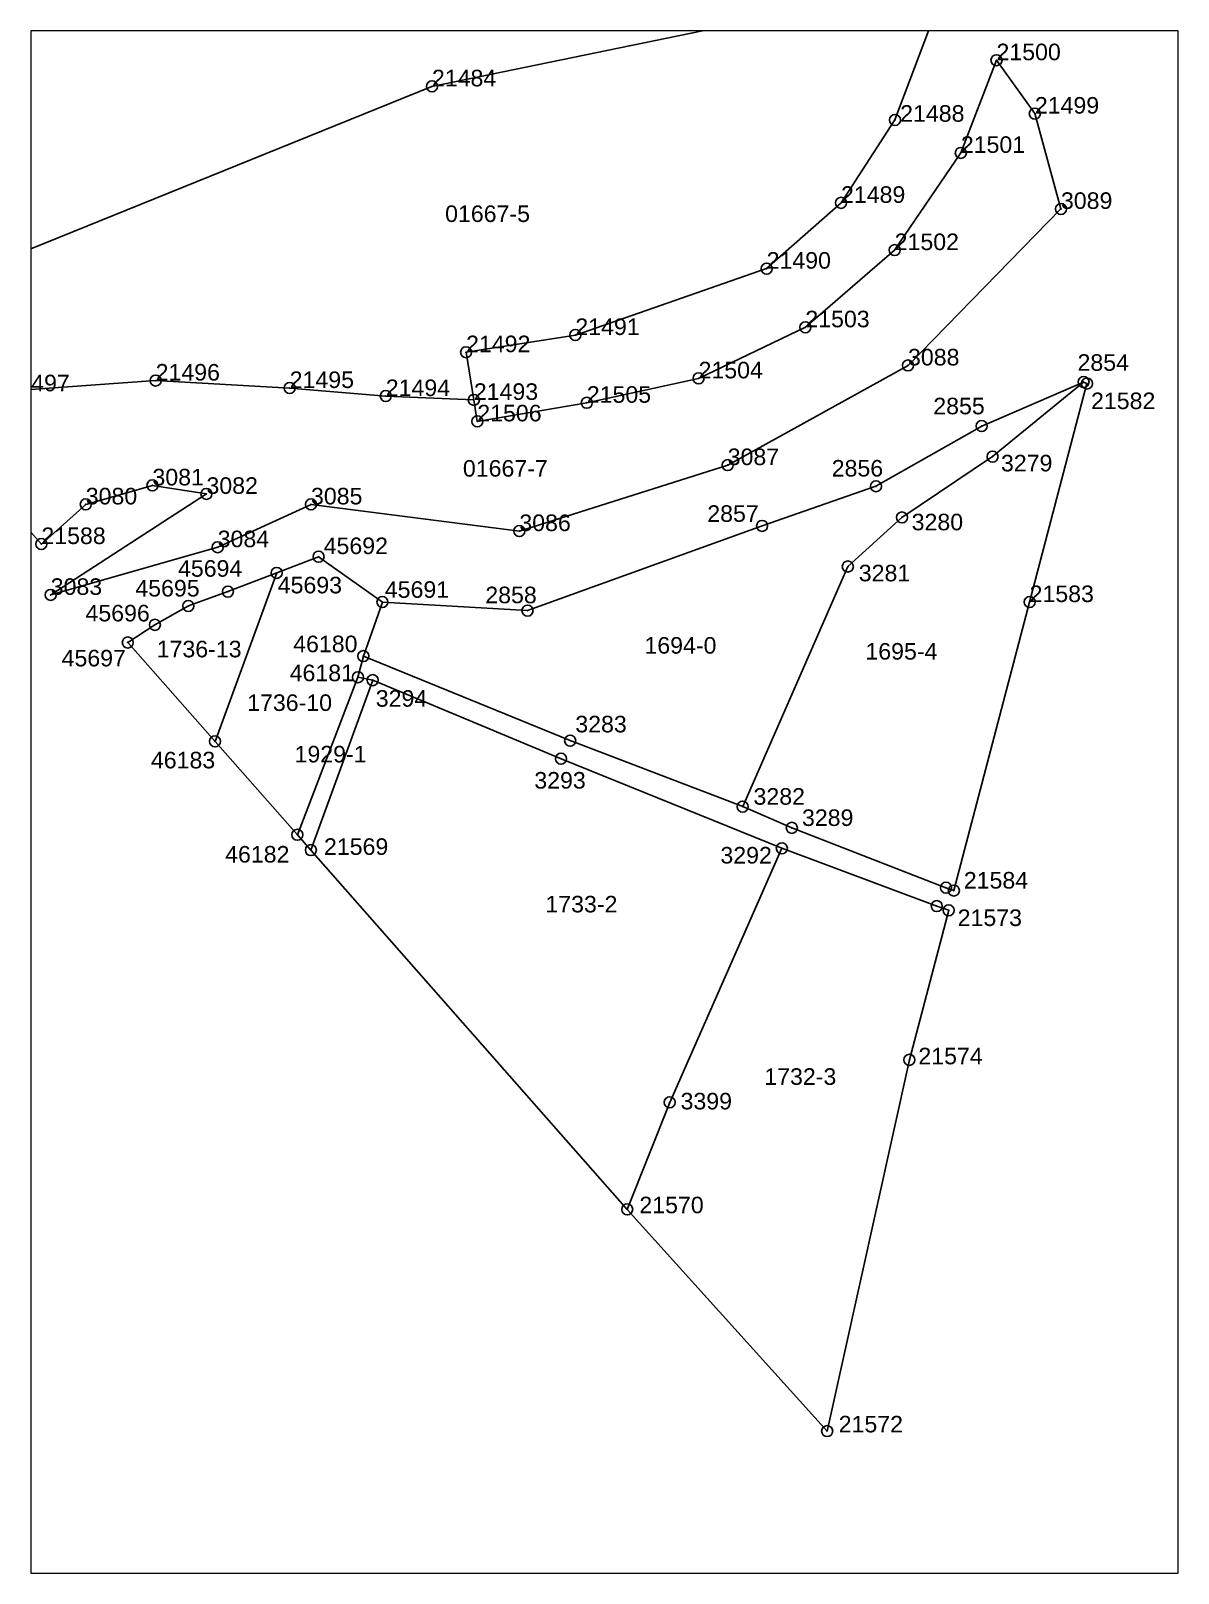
# Paper-space layout 'Layout1' of a CAD drawing. Header units: metres. Extents: x 0.1 to 7.8, y 0.2 to 10.6.
# The model-space entities are those that its viewports show. They can reach past a viewport. Long polylines and large blocks are cut down to what shows.
import ezdxf

# ---------------------------------------------------------------- set-up
doc = ezdxf.new("R2010")
doc.units = ezdxf.units.M
doc.header["$MEASUREMENT"] = 0
doc.header["$PDMODE"] = 32
doc.header["$PDSIZE"] = 2
doc.layers.get('0').update_dxf_attribs({"linetype": 'CONTINUOUS'})
for name, color, linetype in [('Nr e Pikave Gjeodezike te Parceles Baze', 7, 'CONTINUOUS'), ('Nr Parceles Baze', 7, 'CONTINUOUS'), ('Parcela Baze', 7, 'CONTINUOUS'), ('Pikat', 7, 'CONTINUOUS')]:
    doc.layers.add(name, color=color, linetype=linetype)
doc.styles.get("Standard").update_dxf_attribs({"font": 'arial.ttf', "width": 40, "oblique": 50})

msp = doc.modelspace()

# ---------------------------------------------------------------- linework, layer by layer
at = {"linetype": 'Continuous'}
msp.add_point((7509501.19, 4726773.58), dxfattribs=at)
at = {"layer": 'Parcela Baze'}
for points in [[(7509334.68, 4726961.66), (7509323.63, 4726974.22), (7509429.58, 4727017.15), (7509521.7, 4727036.04), (7509522.16, 4727035.4), (7509520.14, 4727028.83), (7509513.47, 4727011.06), (7509503.7, 4726996.05), (7509490.22, 4726984.13), (7509455.57, 4726972.11), (7509435.77, 4726969), (7509437.17, 4726960.36), (7509421.22, 4726961.05), (7509403.81, 4726962.51), (7509379.52, 4726963.86), (7509352.31, 4726961.92), (7509335.05, 4726961.62), (7509334.68, 4726961.66)], [(7509358.82, 4726934.25), (7509334.68, 4726961.66)], [(7509352.31, 4726961.92), (7509379.52, 4726963.86), (7509403.81, 4726962.51), (7509421.22, 4726961.05), (7509437.17, 4726960.36), (7509437.8, 4726956.47), (7509457.64, 4726959.84), (7509477.89, 4726964.26), (7509497.24, 4726973.51), (7509513.42, 4726987.49), (7509525.41, 4727005.1), (7509531.87, 4727021.88), (7509538.82, 4727012.21), (7509543.55, 4726994.95), (7509515.84, 4726966.6), (7509483.17, 4726948.55), (7509445.42, 4726936.6), (7509407.67, 4726941.43), (7509390.76, 4726933.68), (7509360.51, 4726925.04), (7509388.73, 4726943.34), (7509378.94, 4726944.87), (7509366.86, 4726941.43), (7509358.82, 4726934.25)], [(7509529.19, 4726955.62), (7509547.65, 4726963.59), (7509531.16, 4726950.08), (7509514.75, 4726939.07), (7509504.94, 4726930.18), (7509485.89, 4726886.69), (7509454.63, 4726898.64), (7509417.16, 4726913.95), (7509420.61, 4726923.74), (7509446.9, 4726922.19), (7509489.41, 4726937.54), (7509510.03, 4726944.72), (7509529.19, 4726955.62)], [(7509548.27, 4726963.32), (7509537.87, 4726923.74), (7509524.14, 4726871.49), (7509522.72, 4726872), (7509494.79, 4726882.85), (7509485.89, 4726886.69), (7509504.94, 4726930.18), (7509514.75, 4726939.07), (7509531.16, 4726950.08), (7509547.65, 4726963.59), (7509548.27, 4726963.32)], [(7509420.61, 4726923.74), (7509417.16, 4726913.95), (7509416.17, 4726910.13), (7509405.2, 4726881.59), (7509390.28, 4726898.51), (7509401.46, 4726929.03), (7509409.04, 4726931.95), (7509420.61, 4726923.74)], [(7509392.61, 4726925.63), (7509401.46, 4726929.03), (7509390.28, 4726898.51), (7509374.47, 4726916.42), (7509379.38, 4726919.62), (7509385.45, 4726923.04), (7509392.61, 4726925.63)], [(7509416.17, 4726910.13), (7509418.85, 4726909.6), (7509407.65, 4726878.81), (7509405.2, 4726881.59), (7509416.17, 4726910.13)], [(7509464.96, 4726813.74), (7509407.65, 4726878.81), (7509418.85, 4726909.6), (7509452.97, 4726895.37), (7509492.98, 4726879.15), (7509472.66, 4726833.13), (7509464.96, 4726813.74)], [(7509523.21, 4726867.92), (7509516.09, 4726840.83), (7509501.19, 4726773.58), (7509464.96, 4726813.74), (7509472.66, 4726833.13), (7509492.98, 4726879.15), (7509521.05, 4726868.67), (7509523.21, 4726867.92)]]:
    msp.add_lwpolyline(points, dxfattribs=at)
at = {"layer": 'Pikat'}
for p in [(7509520.14, 4727028.83), (7509531.87, 4727021.88), (7509429.58, 4727017.15), (7509513.47, 4727011.06), (7509538.82, 4727012.21), (7509525.41, 4727005.1), (7509503.7, 4726996.05), (7509543.55, 4726994.95), (7509513.42, 4726987.49), (7509490.22, 4726984.13), (7509455.57, 4726972.11), (7509497.24, 4726973.51), (7509435.77, 4726969), (7509515.84, 4726966.6), (7509379.52, 4726963.86), (7509477.89, 4726964.26), (7509547.65, 4726963.59), (7509403.81, 4726962.51), (7509421.22, 4726961.05), (7509548.27, 4726963.32), (7509437.17, 4726960.36), (7509437.17, 4726960.36), (7509457.64, 4726959.84), (7509437.8, 4726956.47), (7509529.19, 4726955.62), (7509531.16, 4726950.08), (7509483.17, 4726948.55), (7509378.94, 4726944.87), (7509510.03, 4726944.72), (7509366.86, 4726941.43), (7509388.73, 4726943.34), (7509407.67, 4726941.43), (7509514.75, 4726939.07), (7509445.42, 4726936.6), (7509489.41, 4726937.54), (7509358.82, 4726934.25), (7509390.76, 4726933.68), (7509409.04, 4726931.95), (7509504.94, 4726930.18), (7509401.46, 4726929.03), (7509360.51, 4726925.04), (7509392.61, 4726925.63), (7509385.45, 4726923.04), (7509420.61, 4726923.74), (7509446.9, 4726922.19), (7509537.87, 4726923.74), (7509379.38, 4726919.62), (7509374.47, 4726916.42), (7509417.16, 4726913.95), (7509416.17, 4726910.13), (7509418.85, 4726909.6), (7509390.28, 4726898.51), (7509454.63, 4726898.64), (7509452.97, 4726895.37), (7509485.89, 4726886.69), (7509494.79, 4726882.85), (7509405.2, 4726881.59), (7509407.65, 4726878.81), (7509492.98, 4726879.15), (7509492.98, 4726879.15), (7509522.72, 4726872), (7509524.14, 4726871.49), (7509521.05, 4726868.67), (7509523.21, 4726867.92), (7509516.09, 4726840.83), (7509472.66, 4726833.13), (7509472.66, 4726833.13), (7509464.96, 4726813.74), (7509464.96, 4726813.74), (7509501.19, 4726773.58)]:
    msp.add_point(p, dxfattribs=at)

# ---------------------------------------------------------------- texts
at = {"layer": 'Nr e Pikave Gjeodezike te Parceles Baze'}
for s, p in [('21487', (7509521.03, 4727028.39)), ('21500', (7509531.87, 4727021.88)), ('21484', (7509429.58, 4727017.15)), ('21499', (7509538.82, 4727012.21)), ('21488', (7509514.42, 4727010.74)), ('21501', (7509525.41, 4727005.1)), ('21489', (7509503.7, 4726996.05)), ('3089', (7509543.55, 4726994.95)), ('21502', (7509513.42, 4726987.49)), ('21490', (7509490.22, 4726984.13)), ('21503', (7509497.24, 4726973.51)), ('21491', (7509455.57, 4726972.11)), ('21492', (7509435.77, 4726969)), ('3088', (7509515.84, 4726966.6)), ('2854', (7509546.55, 4726965.63)), ('21497', (7509352.31, 4726961.92)), ('21496', (7509379.52, 4726963.86)), ('21495', (7509403.81, 4726962.51)), ('21504', (7509477.89, 4726964.26)), ('21494', (7509421.22, 4726961.05)), ('21493', (7509437.17, 4726960.36)), ('21505', (7509457.64, 4726959.84)), ('21506', (7509437.8, 4726956.47)), ('2855', (7509520.42, 4726957.75)), ('21582', (7509549, 4726958.69)), ('3087', (7509483.17, 4726948.55)), ('3081', (7509378.94, 4726944.87)), ('2856', (7509502.01, 4726946.48)), ('3279', (7509532.68, 4726947.41)), ('3082', (7509388.73, 4726943.34)), ('3080', (7509366.86, 4726941.43)), ('3085', (7509407.67, 4726941.43)), ('3086', (7509445.42, 4726936.6)), ('2857', (7509479.47, 4726938.27)), ('3280', (7509516.5, 4726936.74)), ('21588', (7509358.82, 4726934.25)), ('3084', (7509390.76, 4726933.68)), ('45692', (7509409.96, 4726932.43)), ('45694', (7509383.57, 4726928.33)), ('45693', (7509401.64, 4726925.32)), ('3281', (7509506.92, 4726927.5)), ('3083', (7509360.51, 4726925.04)), ('45695', (7509375.84, 4726924.75)), ('45691', (7509421.04, 4726924.51)), ('2858', (7509439.25, 4726923.53)), ('21583', (7509537.87, 4726923.74)), ('45696', (7509366.81, 4726920.24)), ('46180', (7509404.44, 4726914.66)), ('45697', (7509362.48, 4726912.09)), ('46181', (7509403.8, 4726909.41)), ('3294', (7509419.41, 4726904.79)), ('3283', (7509455.56, 4726900.14)), ('46183', (7509378.66, 4726893.62)), ('3293', (7509448.13, 4726889.96)), ('3282', (7509487.85, 4726887.04)), ('3289', (7509496.63, 4726883.19)), ('21569', (7509410.02, 4726877.95)), ('46182', (7509392.11, 4726876.56)), ('3292', (7509481.85, 4726876.39)), ('21584', (7509525.95, 4726871.85)), ('21573', (7509524.84, 4726865.07)), ('21574', (7509517.72, 4726840.02)), ('3399', (7509474.63, 4726831.85)), ('21570', (7509467.17, 4726813.04)), ('21572', (7509503.28, 4726773.35))]:
    msp.add_text(s, height=3, dxfattribs=at).set_placement(p)
at = {"layer": 'Nr Parceles Baze'}
for s, p in [('01667-5', (7509431.97, 4726992.58)), ('01667-7', (7509435.19, 4726946.46)), ('1694-0', (7509468.08, 4726914.4)), ('1736-13', (7509379.71, 4726913.73)), ('1695-4', (7509508.12, 4726913.32)), ('1736-10', (7509396.1, 4726904.02)), ('1929-1', (7509404.69, 4726894.7)), ('1733-2', (7509450.14, 4726867.53)), ('1732-3', (7509489.8, 4726836.3))]:
    msp.add_text(s, height=3, dxfattribs=at).set_placement(p)

psp = doc.layouts.get("Layout1")

# ---------------------------------------------------------------- viewports
at = {"layer": '0', "linetype": 'Continuous'}
psp.add_viewport(center=(3.909, 5.405), size=(7.693, 10.3381), view_center_point=(7509460.861, 4726887.527), view_height=279.346, dxfattribs=at)

doc.saveas('drawing.dxf')
